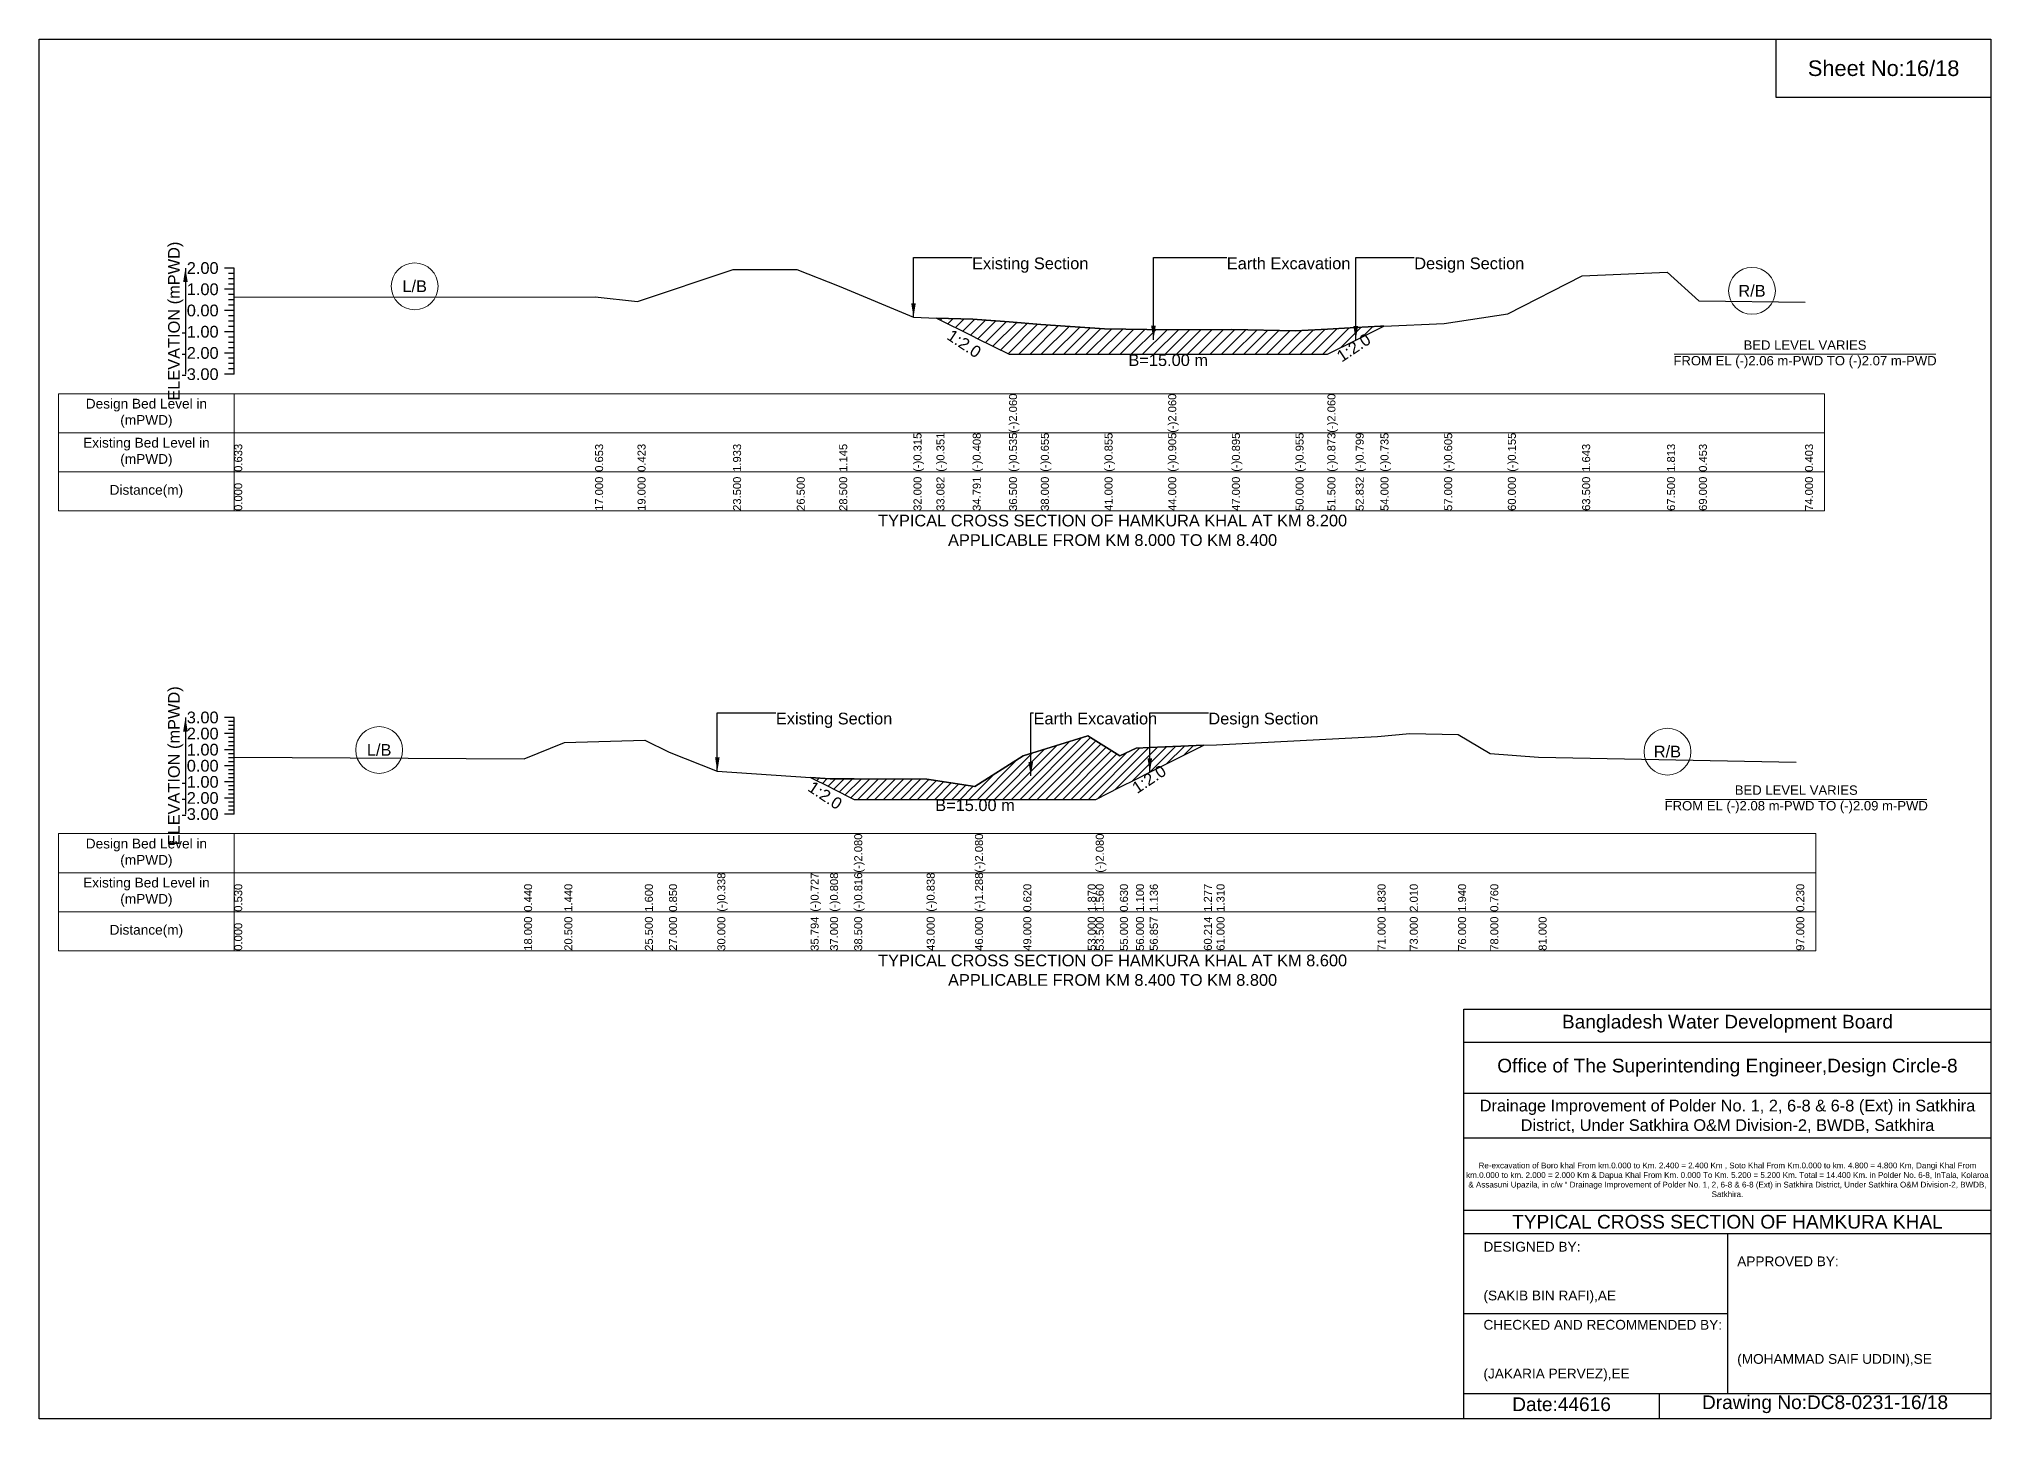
# Model space of a CAD drawing. Header units: inches. Extents: x 91000 to 278000, y -5656 to 20000.
# Drawn here: x 250000 to 258000, y 14344 to 20000 of the extents above; entities that cross this region are included whole.
import ezdxf

# ---------------------------------------------------------------- set-up
doc = ezdxf.new("R2010")
doc.units = ezdxf.units.IN
doc.header["$LTSCALE"] = 7
doc.header["$MEASUREMENT"] = 0
for name, color, linetype, lineweight in [('Cross section Data Border', 7, 'Continuous', 9), ('Cross Section Labels', 7, 'Continuous', 9), ('Existing_Bed_Level for Xsection', 7, 'Continuous', 25)]:
    doc.layers.add(name, color=color, linetype=linetype, lineweight=lineweight)
doc.styles.get("Standard").update_dxf_attribs({"font": 'arial.ttf'})
doc.dimstyles.get("Standard").update_dxf_attribs({"dimtxt": 0.18, "dimasz": 0.18, "dimexe": 0.18, "dimexo": 0.0625, "dimgap": 0.09, "dimtad": 0, "dimtih": 1, "dimtoh": 1, "dimdec": 4, "dimzin": 0, "dimdsep": 46, "dimtxsty": 'Standard', "dimcen": 0.09, "dimadec": 0, "dimazin": 0, "dimtfac": 1, "dimtdec": 4, "dimtofl": 0, "dimtmove": 0, "dimatfit": 3, "dimfxl": 1, "dimtolj": 1, "dimtzin": 0, "dimarcsym": 0})

msp = doc.modelspace()

# ---------------------------------------------------------------- hatches: boundary and pattern name
at = {"layer": 'Existing_Bed_Level for Xsection'}
h = msp.add_hatch(dxfattribs=at)
h.set_pattern_fill('ANSI31', color=256, scale=261, style=0)
h.paths.add_polyline_path([(253678.1, 18856.5), (253826.8, 18782.2), (253845, 18773.1), (253975.5, 18707.9), (254106, 18707.9), (254367, 18707.9), (254628, 18707.9), (254889, 18707.9), (255150, 18707.9), (255280.5, 18707.9), (255396.4, 18765.8), (255498, 18816.6), (255512.3, 18823.8), (255498, 18823.1), (255396.4, 18817.6), (255280.5, 18811.2), (255150, 18804), (254889, 18809.2), (254628, 18808.3), (254367, 18812.7), (254106, 18830.1), (253975.5, 18840.5), (253845, 18851), (253826.8, 18851.6)])
h = msp.add_hatch(dxfattribs=at)
h.set_pattern_fill('ANSI31', color=256, scale=198, style=0)
h.paths.add_polyline_path([(253162.4, 16973), (253242, 16933.2), (253251.7, 16928.4), (253341, 16883.7), (253638, 16883.7), (253836, 16883.7), (254034, 16883.7), (254298, 16883.7), (254331, 16883.7), (254430, 16933.2), (254496, 16966.2), (254552.6, 16994.5), (254774.1, 17105.3), (254552.6, 17096), (254496, 17093.6), (254430, 17062.6), (254331, 17124), (254298, 17144.4), (254034, 17061.9), (253836, 16936), (253638, 16965.7), (253341, 16967.2), (253251.7, 16967.6), (253242, 16967.7)])

# ---------------------------------------------------------------- linework, layer by layer
for points in [[(250000, 20000), (258000, 20000), (258000, 14344), (250000, 14344)], [(257120, 20000), (258000, 20000), (258000, 19760), (257120, 19760)]]:
    msp.add_lwpolyline(points, close=True)
for points in [[(255840, 14344), (255840, 16024), (258000, 16024)], [(255840, 15888), (258000, 15888)], [(255840, 15680), (258000, 15680)], [(255840, 15496), (258000, 15496)], [(255840, 15200), (258000, 15200)], [(255840, 15104), (258000, 15104)], [(256920, 15104), (256920, 14448)], [(255840, 14776), (256920, 14776)], [(255840, 14448), (258000, 14448)], [(256640, 14448), (256640, 14344)]]:
    msp.add_lwpolyline(points)
at = {"layer": 'Cross section Data Border'}
for points in [[(250080, 18546.1), (257318, 18546.1), (257318, 18066.1), (250080, 18066.1)], [(250080, 16743), (257282, 16743), (257282, 16263), (250080, 16263)]]:
    msp.add_lwpolyline(points, close=True, dxfattribs=at)
for points in [[(250800, 18546.1), (250800, 18066.1)], [(250080, 18386.1), (257318, 18386.1)], [(250080, 18226.1), (257318, 18226.1)], [(250800, 16743), (250800, 16263)], [(250080, 16583), (257282, 16583)], [(250080, 16423), (257282, 16423)]]:
    msp.add_lwpolyline(points, dxfattribs=at)
at = {"layer": 'Cross Section Labels'}
for points in [[(256702.2, 18707.9), (257773.8, 18707.9)], [(256666.2, 16883.7), (257737.8, 16883.7)]]:
    msp.add_lwpolyline(points, dxfattribs=at)
for centre in [(251539.5, 18986.5), (257020.5, 18967.8), (251394, 17086), (256674, 17079.1)]:
    msp.add_circle(centre, 96, dxfattribs=at)
at = {"layer": 'Existing_Bed_Level for Xsection'}
for points in [[(250800, 19061.1), (250760, 19061.1)], [(250800, 18626.1), (250800, 18713.1), (250800, 18800.1), (250800, 18887.1), (250800, 18974.1), (250800, 19061.1)], [(250800, 18942.2), (252279, 18943.9), (252453, 18923.9), (252844.5, 19055.3), (253105.5, 19055.3), (253279.5, 18986.7), (253584, 18859.7), (253678.1, 18856.5), (253826.8, 18851.6), (253845, 18851), (253975.5, 18840.5), (253975.5, 18840.5), (254106, 18830.1), (254367, 18812.7), (254628, 18808.3), (254628, 18808.3), (254889, 18809.2), (255150, 18804), (255280.5, 18811.2), (255280.5, 18811.2), (255396.4, 18817.6), (255498, 18823.1), (255512.3, 18823.8), (255759, 18834.5), (256020, 18873.6), (256324.5, 19030), (256672.5, 19044.8), (256803, 18926.5), (257238, 18922.1)], [(250800, 18974.1), (250760, 18974.1)], [(250800, 19039.3), (250776, 19039.3)], [(250800, 19017.6), (250776, 19017.6)], [(250800, 18995.8), (250776, 18995.8)], [(250800, 18887.1), (250760, 18887.1)], [(250800, 18952.3), (250776, 18952.3)], [(250800, 18930.6), (250776, 18930.6)], [(250800, 18908.8), (250776, 18908.8)], [(250800, 18800.1), (250760, 18800.1)], [(250800, 18865.3), (250776, 18865.3)], [(250800, 18843.6), (250776, 18843.6)], [(250800, 18821.8), (250776, 18821.8)], [(250800, 18778.3), (250776, 18778.3)], [(250800, 18756.6), (250776, 18756.6)], [(250800, 18734.8), (250776, 18734.8)], [(250800, 18713.1), (250760, 18713.1)], [(250800, 18691.3), (250776, 18691.3)], [(250800, 18669.6), (250776, 18669.6)], [(250800, 18647.8), (250776, 18647.8)], [(250800, 18626.1), (250760, 18626.1)], [(250800, 17219), (250760, 17219)], [(250800, 17202.5), (250776, 17202.5)], [(250800, 16823), (250800, 16889), (250800, 16955), (250800, 17021), (250800, 17087), (250800, 17153), (250800, 17219)], [(250800, 17153), (250760, 17153)], [(250800, 17186), (250776, 17186)], [(250800, 17169.5), (250776, 17169.5)], [(250800, 17136.5), (250776, 17136.5)], [(250800, 17120), (250776, 17120)], [(250800, 17056), (251988, 17050), (252153, 17116), (252483, 17126.6), (252582, 17077.1), (252780, 16998.7), (253162.4, 16973), (253242, 16967.7), (253251.7, 16967.6), (253341, 16967.2), (253341, 16967.2), (253638, 16965.7), (253836, 16936), (253836, 16936), (254034, 17061.9), (254298, 17144.4), (254331, 17124), (254331, 17124), (254430, 17062.6), (254496, 17093.6), (254552.6, 17096), (254774.1, 17105.3), (254826, 17107.5), (255486, 17141.8), (255618, 17153.7), (255816, 17149), (255948, 17071.2), (256146, 17056), (257202, 17036.2)], [(250800, 17087), (250760, 17087)], [(250800, 17103.5), (250776, 17103.5)], [(250800, 17070.5), (250776, 17070.5)], [(250800, 17054), (250776, 17054)], [(250800, 17021), (250760, 17021)], [(250800, 17037.5), (250776, 17037.5)], [(250800, 17004.5), (250776, 17004.5)], [(250800, 16988), (250776, 16988)], [(250800, 16971.5), (250776, 16971.5)], [(250800, 16955), (250760, 16955)], [(250800, 16889), (250760, 16889)], [(250800, 16938.5), (250776, 16938.5)], [(250800, 16922), (250776, 16922)], [(250800, 16905.5), (250776, 16905.5)], [(250800, 16823), (250760, 16823)], [(250800, 16872.5), (250776, 16872.5)], [(250800, 16856), (250776, 16856)], [(250800, 16839.5), (250776, 16839.5)]]:
    msp.add_lwpolyline(points, dxfattribs=at)
for points in [[(253678.1, 18856.5), (253826.8, 18782.2), (253845, 18773.1), (253975.5, 18707.9), (253975.5, 18707.9), (254106, 18707.9), (254367, 18707.9), (254628, 18707.9), (254628, 18707.9), (254889, 18707.9), (255150, 18707.9), (255280.5, 18707.9), (255280.5, 18707.9), (255396.4, 18765.8), (255498, 18816.6), (255512.3, 18823.8), (255512.3, 18823.8), (255512.3, 18823.8), (255498, 18823.1), (255396.4, 18817.6), (255280.5, 18811.2), (255280.5, 18811.2), (255150, 18804), (254889, 18809.2), (254628, 18808.3), (254628, 18808.3), (254367, 18812.7), (254106, 18830.1), (253975.5, 18840.5), (253975.5, 18840.5), (253845, 18851), (253826.8, 18851.6)], [(253162.4, 16973), (253162.4, 16973), (253242, 16933.2), (253251.7, 16928.4), (253341, 16883.7), (253341, 16883.7), (253638, 16883.7), (253836, 16883.7), (253836, 16883.7), (254034, 16883.7), (254298, 16883.7), (254331, 16883.7), (254331, 16883.7), (254430, 16933.2), (254496, 16966.2), (254552.6, 16994.5), (254774.1, 17105.3), (254552.6, 17096), (254496, 17093.6), (254430, 17062.6), (254331, 17124), (254331, 17124), (254298, 17144.4), (254034, 17061.9), (253836, 16936), (253836, 16936), (253638, 16965.7), (253341, 16967.2), (253341, 16967.2), (253251.7, 16967.6), (253242, 16967.7), (253162.4, 16973)]]:
    msp.add_lwpolyline(points, close=True, dxfattribs=at)

# ---------------------------------------------------------------- texts
at = {"attachment_point": 5}
for s, insert, char_height in [('Sheet No:16/18', (257560, 19880), 64), ('Bangladesh Water Development Board', (256920, 15964), 56), ('Office of The Superintending Engineer,Design Circle-8', (256920, 15784), 56)]:
    msp.add_mtext(s, dxfattribs=dict(at, insert=insert, char_height=char_height))
for s, insert, char_height, width, attachment_point in [('Drainage Improvement of Polder No. 1, 2, 6-8 & 6-8 (Ext) in Satkhira District, Under Satkhira O&M Division-2, BWDB, Satkhira', (256920, 15584), 48, 2240, 5), ('Re-excavation of Boro khal From km.0.000 to Km. 2.400 = 2.400 Km , Soto Khal From Km.0.000 to km. 4.800 = 4.800 Km, Dangi Khal From km.0.000 to km. 2.000 = 2.000 Km & Dapua Khal From Km. 0.000 To Km. 5.200 = 5.200 Km. Total = 14.400 Km. in Polder No. 6-8, InTala, Kolaroa & Assasuni Upazila, in c/w “ Drainage Improvement of Polder No. 1, 2, 6-8 & 6-8 (Ext) in Satkhira District, Under Satkhira O&M Division-2, BWDB, Satkhira.', (256920, 15324), 23.565, 2160, 5), ('TYPICAL CROSS SECTION OF HAMKURA KHAL', (256920, 15152), 56, 2240, 5), ('DESIGNED BY:^J^J^J(SAKIB BIN RAFI),AE', (255920, 14944), 40, 1120, 4), ('APPROVED BY:^J^J^J^J^J^J(MOHAMMAD SAIF UDDIN),SE', (256960, 14784), 40, 1120, 4), ('CHECKED AND RECOMMENDED BY:^J^J^J(JAKARIA PERVEZ),EE', (255920, 14624), 40, 1120, 4), ('Date:44616', (256240, 14404), 56, 1120, 5), ('Drawing No:DC8-0231-16/18', (257320, 14404), 56, 1760, 5)]:
    msp.add_mtext(s, dxfattribs=dict(insert=insert, char_height=char_height, width=width, attachment_point=attachment_point))
at = {"layer": 'Cross section Data Border', "char_height": 40, "width": 640, "attachment_point": 5}
for s, insert in [('Design Bed Level in (mPWD)', (250440, 18466.1)), ('Existing Bed Level in (mPWD)', (250440, 18306.1)), ('Distance(m)', (250440, 18146.1)), ('Design Bed Level in (mPWD)', (250440, 16663)), ('Existing Bed Level in (mPWD)', (250440, 16503)), ('Distance(m)', (250440, 16343))]:
    msp.add_mtext(s, dxfattribs=dict(at, insert=insert))
at = {"layer": 'Cross Section Labels'}
for s, insert, char_height, attachment_point in [('Existing Section', (253824, 19104.6), 48, 1), ('Earth Excavation', (254868, 19104.6), 48, 1), ('Design Section', (255636.4, 19104.6), 48, 1), ('L/B', (251539.5, 18986.5), 48, 5), ('R/B', (257020.5, 18967.8), 48, 5), ('BED LEVEL VARIES ^JFROM EL (-)2.06 m-PWD TO (-)2.07 m-PWD', (257238, 18707.9), 38.4, 5), ('B=15.00 m', (254628, 18707.9), 48, 2), ('TYPICAL CROSS SECTION OF HAMKURA KHAL AT KM 8.200^JAPPLICABLE FROM KM 8.000 TO KM 8.400', (254400, 17986.1), 48, 5), ('Existing Section', (253020, 17238.8), 48, 1), ('Earth Excavation', (254076, 17238.8), 48, 1), ('Design Section', (254792.6, 17238.8), 48, 1), ('L/B', (251394, 17086), 48, 5), ('R/B', (256674, 17079.1), 48, 5), ('B=15.00 m', (253836, 16883.7), 48, 2), ('BED LEVEL VARIES ^JFROM EL (-)2.08 m-PWD TO (-)2.09 m-PWD', (257202, 16883.7), 38.4, 5), ('TYPICAL CROSS SECTION OF HAMKURA KHAL AT KM 8.600^JAPPLICABLE FROM KM 8.400 TO KM 8.800', (254400, 16183), 48, 5)]:
    msp.add_mtext(s, dxfattribs=dict(at, insert=insert, char_height=char_height, attachment_point=attachment_point))
at = {"layer": 'Cross Section Labels', "char_height": 48, "attachment_point": 2}
for insert, rotation in [((253805.1, 18771.3), 326.30993), ((255374.6, 18754.9), 33.69007), ((254536.1, 16986.3), 33.69007), ((253235.2, 16920.1), 326.30993)]:
    msp.add_mtext('1:2.0', dxfattribs=dict(at, insert=insert, rotation=rotation))
at = {"layer": 'Existing_Bed_Level for Xsection', "rotation": 90}
for s, insert, char_height, attachment_point in [('ELEVATION (mPWD)', (250560, 18843.6), 48, 5), ('(-)2.060', (253975.5, 18386.1), 32.8, 1), ('(-)2.060', (254628, 18386.1), 32.8, 1), ('(-)2.060', (255280.5, 18386.1), 32.8, 1), ('0.633', (250800, 18226.1), 32.8, 1), ('0.653', (252279, 18226.1), 32.8, 1), ('0.423', (252453, 18226.1), 32.8, 1), ('1.933', (252844.5, 18226.1), 32.8, 1), ('1.145', (253279.5, 18226.1), 32.8, 1), ('(-)0.315', (253584, 18226.1), 32.8, 1), ('(-)0.351', (253678.1, 18226.1), 32.8, 1), ('(-)0.408', (253826.8, 18226.1), 32.8, 1), ('(-)0.535', (253975.5, 18226.1), 32.8, 1), ('(-)0.655', (254106, 18226.1), 32.8, 1), ('(-)0.855', (254367, 18226.1), 32.8, 1), ('(-)0.905', (254628, 18226.1), 32.8, 1), ('(-)0.895', (254889, 18226.1), 32.8, 1), ('(-)0.955', (255150, 18226.1), 32.8, 1), ('(-)0.873', (255280.5, 18226.1), 32.8, 1), ('(-)0.799', (255396.4, 18226.1), 32.8, 1), ('(-)0.735', (255498, 18226.1), 32.8, 1), ('(-)0.605', (255759, 18226.1), 32.8, 1), ('(-)0.155', (256020, 18226.1), 32.8, 1), ('1.643', (256324.5, 18226.1), 32.8, 1), ('1.813', (256672.5, 18226.1), 32.8, 1), ('0.453', (256803, 18226.1), 32.8, 1), ('0.403', (257238, 18226.1), 32.8, 1), ('0.000', (250800, 18066.1), 32.8, 1), ('17.000', (252279, 18066.1), 32.8, 1), ('19.000', (252453, 18066.1), 32.8, 1), ('23.500', (252844.5, 18066.1), 32.8, 1), ('26.500', (253105.5, 18066.1), 32.8, 1), ('28.500', (253279.5, 18066.1), 32.8, 1), ('32.000', (253584, 18066.1), 32.8, 1), ('33.082', (253678.1, 18066.1), 32.8, 1), ('34.791', (253826.8, 18066.1), 32.8, 1), ('36.500', (253975.5, 18066.1), 32.8, 1), ('38.000', (254106, 18066.1), 32.8, 1), ('41.000', (254367, 18066.1), 32.8, 1), ('44.000', (254628, 18066.1), 32.8, 1), ('47.000', (254889, 18066.1), 32.8, 1), ('50.000', (255150, 18066.1), 32.8, 1), ('51.500', (255280.5, 18066.1), 32.8, 1), ('52.832', (255396.4, 18066.1), 32.8, 1), ('54.000', (255498, 18066.1), 32.8, 1), ('57.000', (255759, 18066.1), 32.8, 1), ('60.000', (256020, 18066.1), 32.8, 1), ('63.500', (256324.5, 18066.1), 32.8, 1), ('67.500', (256672.5, 18066.1), 32.8, 1), ('69.000', (256803, 18066.1), 32.8, 1), ('74.000', (257238, 18066.1), 32.8, 1), ('ELEVATION (mPWD)', (250560, 17021), 48, 5), ('(-)2.080', (253341, 16583), 32.8, 1), ('(-)2.080', (253836, 16583), 32.8, 1), ('(-)2.080', (254331, 16583), 32.8, 1), ('(-)0.338', (252780, 16423), 32.8, 1), ('(-)0.727', (253162.4, 16423), 32.8, 1), ('(-)0.808', (253242, 16423), 32.8, 1), ('(-)0.816', (253341, 16423), 32.8, 1), ('(-)0.838', (253638, 16423), 32.8, 1), ('(-)1.288', (253836, 16423), 32.8, 1), ('0.530', (250800, 16423), 32.8, 1), ('0.440', (251988, 16423), 32.8, 1), ('1.440', (252153, 16423), 32.8, 1), ('1.600', (252483, 16423), 32.8, 1), ('0.850', (252582, 16423), 32.8, 1), ('0.620', (254034, 16423), 32.8, 1), ('1.870', (254298, 16423), 32.8, 1), ('1.560', (254331, 16423), 32.8, 1), ('0.630', (254430, 16423), 32.8, 1), ('1.100', (254496, 16423), 32.8, 1), ('1.136', (254552.6, 16423), 32.8, 1), ('1.277', (254774.1, 16423), 32.8, 1), ('1.310', (254826, 16423), 32.8, 1), ('1.830', (255486, 16423), 32.8, 1), ('2.010', (255618, 16423), 32.8, 1), ('1.940', (255816, 16423), 32.8, 1), ('0.760', (255948, 16423), 32.8, 1), ('0.230', (257202, 16423), 32.8, 1), ('18.000', (251988, 16263), 32.8, 1), ('20.500', (252153, 16263), 32.8, 1), ('25.500', (252483, 16263), 32.8, 1), ('27.000', (252582, 16263), 32.8, 1), ('30.000', (252780, 16263), 32.8, 1), ('35.794', (253162.4, 16263), 32.8, 1), ('37.000', (253242, 16263), 32.8, 1), ('38.500', (253341, 16263), 32.8, 1), ('43.000', (253638, 16263), 32.8, 1), ('46.000', (253836, 16263), 32.8, 1), ('49.000', (254034, 16263), 32.8, 1), ('53.000', (254298, 16263), 32.8, 1), ('53.500', (254331, 16263), 32.8, 1), ('55.000', (254430, 16263), 32.8, 1), ('56.000', (254496, 16263), 32.8, 1), ('56.857', (254552.6, 16263), 32.8, 1), ('60.214', (254774.1, 16263), 32.8, 1), ('61.000', (254826, 16263), 32.8, 1), ('71.000', (255486, 16263), 32.8, 1), ('73.000', (255618, 16263), 32.8, 1), ('76.000', (255816, 16263), 32.8, 1), ('78.000', (255948, 16263), 32.8, 1), ('81.000', (256146, 16263), 32.8, 1), ('97.000', (257202, 16263), 32.8, 1), ('0.000', (250800, 16263), 32.8, 1)]:
    msp.add_mtext(s, dxfattribs=dict(at, insert=insert, char_height=char_height, attachment_point=attachment_point))
at = {"layer": 'Existing_Bed_Level for Xsection', "char_height": 48, "attachment_point": 6}
for s, insert in [('2.00', (250736, 19061.1)), ('1.00', (250736, 18974.1)), ('0.00', (250736, 18887.1)), ('-1.00', (250736, 18800.1)), ('-2.00', (250736, 18713.1)), ('-3.00', (250736, 18626.1)), ('3.00', (250736, 17219)), ('2.00', (250736, 17153)), ('0.00', (250736, 17021)), ('1.00', (250736, 17087)), ('-1.00', (250736, 16955)), ('-2.00', (250736, 16889)), ('-3.00', (250736, 16823))]:
    msp.add_mtext(s, dxfattribs=dict(at, insert=insert))

# ---------------------------------------------------------------- leaders
at = {"layer": 'Cross Section Labels', "annotation_type": 0, "has_hookline": 1, "hookline_direction": 0}
for points, text_width in [([(253584, 18859.7), (253584, 19104.6), (253823.9, 19104.6)], 467.2), ([(254567.4, 18767.6), (254567.4, 19104.6), (254867.9, 19104.6)], 497), ([(255396.4, 18765.8), (255396.4, 19104.6), (255636.3, 19104.6)], 441.2), ([(252780, 16998.7), (252780, 17238.8), (253019.9, 17238.8)], 467.2), ([(254064.6, 16979.4), (254064.6, 17238.8), (254075.9, 17238.8)], 497), ([(254552.6, 16994.5), (254552.6, 17238.8), (254792.5, 17238.8)], 441.2)]:
    msp.add_leader(points, dimstyle='Standard', override={"dimasz": 57.6}, dxfattribs=dict(at, text_width=text_width))
at = {"layer": 'Existing_Bed_Level for Xsection'}
for points in [[(250600, 19061.1), (250600, 18626.1)], [(250600, 17219), (250600, 16823)]]:
    msp.add_leader(points, dimstyle='Standard', override={"dimasz": 57.6}, dxfattribs=at)

doc.saveas('drawing.dxf')
